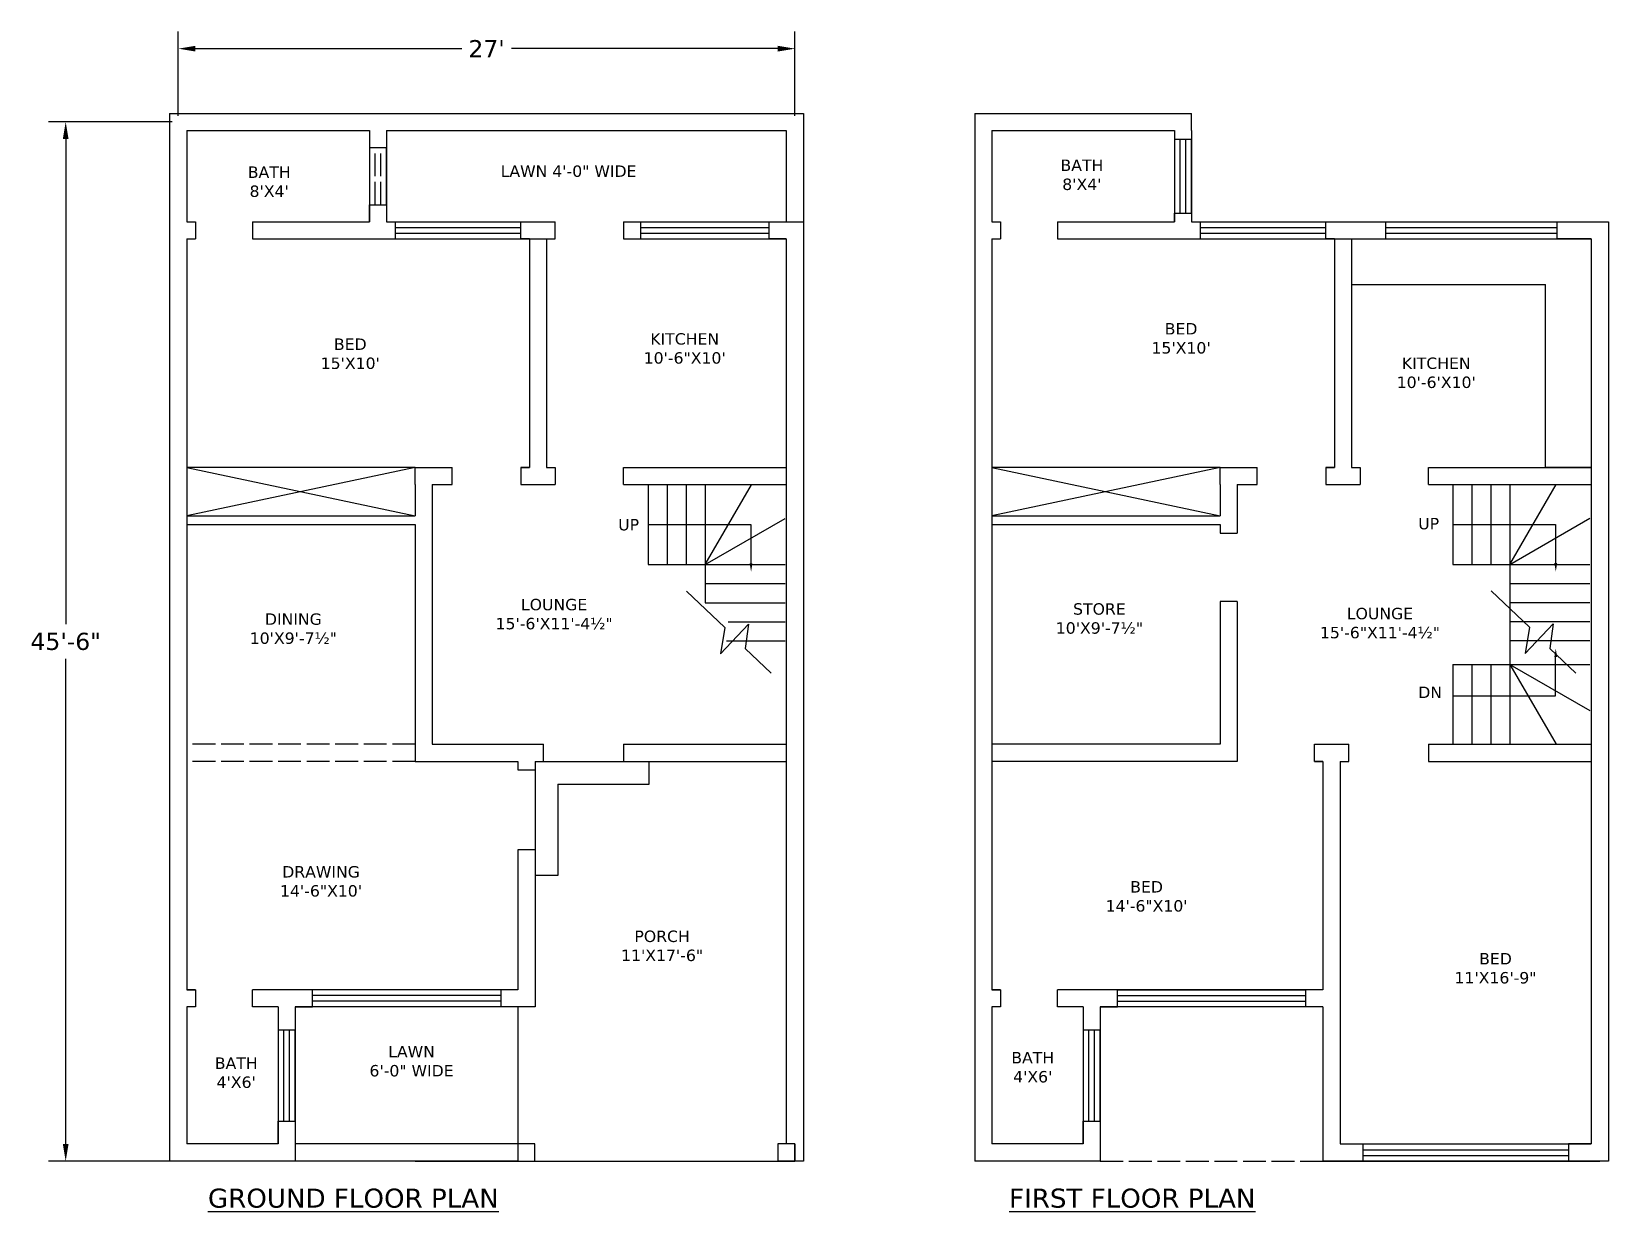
# Model space of a CAD drawing. Header units: inches. Extents: x -72 to 756, y -565 to 55.
import ezdxf

# ---------------------------------------------------------------- set-up
doc = ezdxf.new("R2010")
doc.units = ezdxf.units.IN
doc.header["$MEASUREMENT"] = 0
doc.linetypes.add('ACAD_ISO02W100', pattern=[15, 12, -3])
for name, color, linetype in [('CLOSET', 154, 'Continuous'), ('DIMENSIONS', 155, 'Continuous'), ('GATE', 6, 'Continuous'), ('LATTERING', 41, 'Continuous'), ('PILLARS', 110, 'Continuous'), ('SLAB', 94, 'Continuous'), ('STAIRS', 130, 'Continuous'), ('STEP', 2, 'Continuous'), ('VENTI', 200, 'Continuous'), ('WINDOW', 70, 'Continuous')]:
    doc.layers.add(name, color=color, linetype=linetype)
doc.layers.add('WALLS', color=10, linetype='Continuous', lineweight=30)
doc.styles.get("Standard").update_dxf_attribs({"font": 'verdana.ttf'})
doc.dimstyles.get("Standard").update_dxf_attribs({"dimscale": 50, "dimtxt": 0.18, "dimasz": 0.18, "dimexe": 0.18, "dimexo": 0.0625, "dimgap": 0.09, "dimtad": 0, "dimtih": 1, "dimtoh": 1, "dimdec": 4, "dimzin": 0, "dimdsep": 46, "dimlunit": 4, "dimtxsty": 'Standard', "dimcen": 0.09, "dimadec": 0, "dimazin": 0, "dimtfac": 1, "dimtdec": 4, "dimtofl": 0, "dimtmove": 0, "dimatfit": 3, "dimfxl": 1, "dimtolj": 1, "dimtzin": 0, "dimarcsym": 0})

# ---------------------------------------------------------------- blocks, each defined once
blk = doc.blocks.new('*D1')
at = {"layer": 'Defpoints', "color": 0, "transparency": 16777216}
for p in [(328.6, 46.14), (4.6, 7.65), (328.6, 7.65)]:
    blk.add_point(p, dxfattribs=at)
at = {"layer": 'DIMENSIONS', "color": 0, "lineweight": -2, "transparency": 16777216}
for p, q in [((4.6, 10.77), (4.6, 55.14)), ((328.6, 10.77), (328.6, 55.14)), ((13.6, 46.14), (153.55, 46.14)), ((319.6, 46.14), (179.65, 46.14))]:
    blk.add_line(p, q, dxfattribs=at)
at = {"layer": 'DIMENSIONS', "color": 0, "transparency": 16777216}
for points in [[(13.6, 47.64), (13.6, 44.64), (4.6, 46.14)], [(319.6, 47.64), (319.6, 44.64), (328.6, 46.14)]]:
    blk.add_solid(points, dxfattribs=at)
at = {"layer": 'DIMENSIONS', "color": 0, "transparency": 16777216, "insert": (166.6, 46.14), "char_height": 9, "attachment_point": 5}
blk.add_mtext("\\A1;27'", dxfattribs=at)
blk = doc.blocks.new('*D7')
at = {"layer": 'Defpoints', "color": 0, "transparency": 16777216}
for p in [(4.6, 7.65), (-54.53, -538.35), (4.6, -538.35)]:
    blk.add_point(p, dxfattribs=at)
at = {"layer": 'DIMENSIONS', "color": 0, "lineweight": -2, "transparency": 16777216}
for p, q in [((1.47, 7.65), (-63.53, 7.65)), ((-54.53, -1.35), (-54.53, -256.17)), ((-54.53, -529.35), (-54.53, -274.53)), ((1.47, -538.35), (-63.53, -538.35))]:
    blk.add_line(p, q, dxfattribs=at)
at = {"layer": 'DIMENSIONS', "color": 0, "transparency": 16777216}
for points in [[(-56.03, -1.35), (-53.03, -1.35), (-54.53, 7.65)], [(-56.03, -529.35), (-53.03, -529.35), (-54.53, -538.35)]]:
    blk.add_solid(points, dxfattribs=at)
at = {"layer": 'DIMENSIONS', "color": 0, "transparency": 16777216, "insert": (-54.53, -265.35), "char_height": 9, "attachment_point": 5}
blk.add_mtext('\\A1;45\'-6"', dxfattribs=at)

msp = doc.modelspace()

# ---------------------------------------------------------------- linework, layer by layer
for p, q in [((9.09786, -44.85256), (13.59786, -44.85256)), ((247.59786, -44.85256), (315.09786, -44.85256)), ((537.0714, -44.85256), (625.5714, -44.85256)), ((9.09786, -53.85256), (13.59786, -53.85256)), ((114.09786, -53.85256), (202.59786, -53.85256)), ((198.09786, -53.85256), (202.59786, -53.85256)), ((238.59786, -53.85256), (324.09786, -53.85256)), ((238.59786, -53.85256), (324.09786, -53.85256)), ((537.0714, -53.85256), (625.5714, -53.85256)), ((621.0714, -53.85256), (625.5714, -53.85256)), ((621.0714, -53.85256), (625.5714, -53.85256)), ((661.5714, -53.85256), (747.0714, -53.85256)), ((661.5714, -53.85256), (747.0714, -53.85256)), ((183.09786, -328.35256), (183.09786, -332.85256)), ((192.09786, -328.35256), (192.09786, -332.85256)), ((192.09786, -328.35256), (196.59786, -328.35256)), ((192.09786, -328.35256), (196.59786, -328.35256)), ((182.99517, -529.35256), (182.99517, -538.35256)), ((328.59786, -529.35256), (328.59786, -538.35256)), ((615.0714, -529.35256), (747.0714, -529.35256))]:
    msp.add_line(p, q)
at = {"linetype": 'ACAD_ISO02W100'}
for p, q in [((129.09786, -319.35256), (9.09786, -319.35256)), ((129.09786, -328.35256), (9.09786, -328.35256)), ((489.0714, -538.35256), (606.0714, -538.35256))]:
    msp.add_line(p, q, dxfattribs=at)
at = {"layer": 'CLOSET'}
for p, q in [((129.09786, -173.85256), (9.09786, -173.85256)), ((129.09786, -173.85256), (9.09786, -199.35256)), ((9.09786, -173.85256), (129.09786, -199.35256)), ((552.0714, -173.85256), (432.0714, -173.85256)), ((552.0714, -173.85256), (432.0714, -199.35256)), ((432.0714, -173.85256), (552.0714, -199.35256))]:
    msp.add_line(p, q, dxfattribs=at)
at = {"layer": 'GATE'}
msp.add_line((191.99517, -538.35256), (319.59786, -538.35256), dxfattribs=at)
at = {"layer": 'PILLARS'}
for p, q in [((191.99517, -529.35256), (182.99517, -529.35256)), ((182.99517, -529.35256), (182.99517, -538.35256)), ((191.99517, -538.35256), (191.99517, -529.35256)), ((328.59786, -529.35256), (319.59786, -529.35256)), ((319.59786, -529.35256), (319.59786, -538.35256)), ((328.59786, -538.35256), (328.59786, -529.35256)), ((182.99517, -538.35256), (191.99517, -538.35256)), ((319.59786, -538.35256), (328.59786, -538.35256))]:
    msp.add_line(p, q, dxfattribs=at)
at = {"layer": 'SLAB'}
for p in [(621.0714, -77.85256), (723.0714, -173.85256)]:
    msp.add_line(p, (723.0714, -77.85256), dxfattribs=at)
at = {"layer": 'STAIRS'}
for p, q in [((251.51687, -182.94751), (251.51687, -224.94751)), ((261.51687, -182.94751), (261.51687, -224.94751)), ((271.51687, -182.94751), (271.51687, -224.94751)), ((281.51687, -182.94751), (281.51687, -244.94751)), ((281.51687, -224.94751), (305.76558, -182.94751)), ((674.32541, -182.85256), (674.32541, -224.85256)), ((684.32541, -182.85256), (684.32541, -224.85256)), ((694.32541, -182.85256), (694.32541, -224.85256)), ((704.32541, -182.85256), (704.32541, -319.35256)), ((704.32541, -224.85256), (728.57412, -182.85256)), ((251.51687, -203.94751), (305.51229, -203.94751)), ((281.51687, -224.94751), (323.51687, -200.6988)), ((305.51229, -203.94751), (305.51229, -224.94751)), ((674.32541, -203.85256), (728.32083, -203.85256)), ((704.32541, -224.85256), (746.32541, -200.60385)), ((728.32083, -203.85256), (728.32083, -224.85256)), ((251.51687, -224.94751), (323.51687, -224.94751)), ((674.32541, -224.85256), (746.32541, -224.85256)), ((271.61963, -238.85463), (291.73354, -257.91853)), ((281.51687, -234.94751), (323.51687, -234.94751)), ((694.42817, -238.75968), (714.54208, -257.82358)), ((704.32541, -234.85256), (746.32541, -234.85256)), ((281.51687, -244.94751), (323.51687, -244.94751)), ((704.32541, -244.85256), (746.32541, -244.85256)), ((289.52919, -271.75448), (304.29566, -256.17469)), ((293.51781, -254.94751), (323.51687, -254.94751)), ((304.29566, -256.17469), (302.53339, -269.06462)), ((704.32541, -254.85256), (746.32541, -254.85256)), ((712.33773, -271.65953), (727.10421, -256.07974)), ((727.10421, -256.07974), (725.34194, -268.96967)), ((291.73354, -257.91853), (289.52919, -271.75448)), ((292.75042, -264.94751), (323.51687, -264.94751)), ((704.32541, -264.85256), (746.32541, -264.85256)), ((714.54208, -257.82358), (712.33773, -271.65953)), ((302.53339, -269.06462), (316.18212, -282.00084)), ((725.34194, -268.96967), (738.99066, -281.90589)), ((728.32083, -293.84737), (728.32083, -272.84737)), ((674.32541, -277.35256), (746.32541, -277.35256)), ((674.32541, -277.35256), (674.32541, -319.35256)), ((684.32541, -277.35256), (684.32541, -319.35256)), ((694.32541, -277.35256), (694.32541, -319.35256)), ((704.32541, -277.35256), (746.32541, -301.60128)), ((704.32541, -277.35256), (728.57412, -319.35256)), ((674.32541, -293.84737), (728.32083, -293.84737))]:
    msp.add_line(p, q, dxfattribs=at)
for points in [[(304.82873, -224.2719), (306.32873, -224.2719), (305.57873, -228.7719)], [(727.63727, -224.17695), (729.13727, -224.17695), (728.38727, -228.67695)], [(727.63727, -273.52298), (729.13727, -273.52298), (728.38727, -269.02298)]]:
    msp.add_solid(points, dxfattribs=at)
at = {"layer": 'STEP'}
for p, q in [((192.09786, -328.35256), (192.09786, -388.35256)), ((192.09786, -328.35256), (252.09786, -328.35256)), ((252.09786, -340.35256), (252.09786, -328.35256)), ((204.09786, -340.35256), (252.09786, -340.35256)), ((204.09786, -340.35256), (204.09786, -388.35256)), ((204.09786, -388.35256), (192.09786, -388.35256))]:
    msp.add_line(p, q, dxfattribs=at)
at = {"layer": 'VENTI'}
for p, q in [((105.09786, -5.85256), (114.09786, -5.85256)), ((528.0714, -1.35256), (537.0714, -1.35256)), ((531.0714, -40.35256), (531.0714, -1.35256)), ((534.0714, -40.35256), (534.0714, -1.35256)), ((105.09786, -35.85256), (114.09786, -35.85615)), ((528.0714, -40.35256), (537.0714, -40.35256))]:
    msp.add_line(p, q, dxfattribs=at)
at = {"layer": 'VENTI', "linetype": 'ACAD_ISO02W100'}
for p, q in [((108.09786, -35.85615), (108.09786, -5.85256)), ((111.09786, -35.85615), (111.09786, -5.85256))]:
    msp.add_line(p, q, dxfattribs=at)
at = {"layer": 'WALLS'}
for p, q in [((0.09786, 12.14744), (0.09786, -538.35256)), ((0.09786, 12.14744), (333.09786, 12.14744)), ((333.09786, 12.14744), (333.09786, -538.35256)), ((423.0714, 12.14744), (423.0714, -538.35256)), ((423.0714, 12.14744), (537.0714, 12.14744)), ((537.0714, 3.14744), (537.0714, 12.14744)), ((9.09786, 3.14744), (9.09786, -44.85256)), ((9.09786, 3.14744), (105.09786, 3.14744)), ((105.09786, 3.14744), (105.09786, -44.85256)), ((105.09786, 3.14744), (105.09786, -5.85256)), ((114.09786, 3.14744), (114.09786, -44.85256)), ((114.09786, 3.14744), (324.09786, 3.14744)), ((324.09786, 3.14744), (324.09786, -44.85256)), ((432.0714, 3.14744), (432.0714, -44.85256)), ((432.0714, 3.14744), (528.0714, 3.14744)), ((528.0714, 3.14744), (528.0714, -44.85256)), ((528.0714, 3.14744), (528.0714, -1.35256)), ((537.0714, 3.14744), (537.0714, -44.85256)), ((114.09786, -35.85615), (114.09786, -5.85256)), ((537.0714, -40.35256), (537.0714, -1.35256)), ((105.09786, -44.85256), (105.09786, -35.85256)), ((528.0714, -44.85256), (528.0714, -40.35256)), ((9.09786, -44.85256), (13.59786, -44.85256)), ((13.59786, -44.85256), (13.59786, -53.85256)), ((43.59786, -44.85256), (43.59786, -53.85256)), ((43.59786, -44.85256), (105.09786, -44.85256)), ((114.09786, -44.85256), (202.59786, -44.85256)), ((114.09786, -44.85256), (118.59786, -44.85256)), ((118.59786, -44.85256), (184.59786, -44.85256)), ((202.59786, -53.85256), (202.59786, -44.85256)), ((238.59786, -44.85256), (238.59786, -53.85256)), ((238.59786, -44.85256), (324.09786, -44.85256)), ((247.59786, -44.85256), (315.09786, -44.85256)), ((324.09786, -44.85256), (333.09786, -44.85256)), ((432.0714, -44.85256), (436.5714, -44.85256)), ((432.0714, -44.85256), (436.5714, -44.85256)), ((436.5714, -44.85256), (436.5714, -53.85256)), ((466.5714, -44.85256), (528.0714, -44.85256)), ((466.5714, -44.85256), (466.5714, -53.85256)), ((537.0714, -44.85256), (756.0714, -44.85256)), ((537.0714, -44.85256), (541.5714, -44.85256)), ((541.5714, -44.85256), (607.5714, -44.85256)), ((639.0714, -44.85256), (729.0714, -44.85256)), ((756.0714, -44.85256), (756.0714, -538.35256)), ((9.09786, -53.85256), (9.09786, -448.35256)), ((9.09786, -53.85256), (13.59786, -53.85256)), ((43.59786, -53.85256), (202.59786, -53.85256)), ((43.59786, -53.85256), (114.09786, -53.85256)), ((189.09786, -53.85256), (184.59786, -53.85256)), ((189.09786, -53.85256), (189.09786, -173.85256)), ((198.09786, -53.85256), (198.09786, -173.85256)), ((198.09786, -53.85256), (202.59786, -53.85256)), ((238.59786, -53.85256), (324.09786, -53.85256)), ((238.59786, -53.85256), (247.59786, -53.85256)), ((324.09786, -53.85256), (315.09786, -53.85256)), ((324.09786, -53.85256), (324.09786, -529.35256)), ((432.0714, -53.85256), (432.0714, -448.35256)), ((432.0714, -53.85256), (436.5714, -53.85256)), ((432.0714, -53.85256), (436.5714, -53.85256)), ((466.5714, -53.85256), (537.0714, -53.85256)), ((466.5714, -53.85256), (625.5714, -53.85256)), ((612.0714, -53.85256), (607.5714, -53.85256)), ((612.0714, -53.85256), (612.0714, -173.85256)), ((621.0714, -53.85256), (621.0714, -173.85256)), ((621.0714, -53.85256), (747.0714, -53.85256)), ((621.0714, -53.85256), (639.0714, -53.85256)), ((621.0714, -53.85256), (621.0714, -77.85256)), ((747.0714, -53.85256), (729.0714, -53.85256)), ((747.0714, -53.85256), (747.0714, -529.35256)), ((129.09786, -173.85256), (148.59786, -173.85256)), ((129.09786, -182.85256), (129.09786, -173.85256)), ((148.59786, -182.85256), (148.59786, -173.85256)), ((189.09786, -173.85256), (184.59786, -173.85256)), ((184.59786, -173.85256), (184.59786, -182.85256)), ((184.59786, -173.85256), (189.09786, -173.85256)), ((198.09786, -173.85256), (202.59786, -173.85256)), ((198.09786, -173.85256), (202.59786, -173.85256)), ((202.59786, -173.85256), (202.59786, -182.85256)), ((238.59786, -182.85256), (238.59786, -173.85256)), ((238.59786, -173.85256), (324.09786, -173.85256)), ((552.0714, -173.85256), (571.5714, -173.85256)), ((552.0714, -182.85256), (552.0714, -173.85256)), ((571.5714, -182.85256), (571.5714, -173.85256)), ((607.5714, -173.85256), (612.0714, -173.85256)), ((612.0714, -173.85256), (607.5714, -173.85256)), ((607.5714, -173.85256), (607.5714, -182.85256)), ((621.0714, -173.85256), (625.5714, -173.85256)), ((621.0714, -173.85256), (625.5714, -173.85256)), ((625.5714, -173.85256), (625.5714, -182.85256)), ((661.5714, -173.85256), (747.0714, -173.85256)), ((661.5714, -182.85256), (661.5714, -173.85256)), ((747.0714, -173.85256), (723.0714, -173.85256)), ((129.09786, -182.85256), (129.09786, -199.35256)), ((138.09786, -182.85256), (138.09786, -319.35256)), ((138.09786, -182.85256), (148.59786, -182.85256)), ((184.59786, -182.85256), (198.09786, -182.85256)), ((198.09786, -182.85256), (202.59786, -182.85256)), ((238.59786, -182.85256), (324.09786, -182.85256)), ((552.0714, -182.85256), (552.0714, -199.35256)), ((561.0714, -182.85256), (561.0714, -208.35256)), ((561.0714, -182.85256), (571.5714, -182.85256)), ((607.5714, -182.85256), (621.0714, -182.85256)), ((621.0714, -182.85256), (625.5714, -182.85256)), ((661.5714, -182.85256), (747.0714, -182.85256)), ((9.09786, -199.35256), (129.09786, -199.35256)), ((9.09786, -203.85256), (129.09786, -203.85256)), ((129.09786, -203.85256), (129.09786, -328.35256)), ((432.0714, -199.35256), (552.0714, -199.35256)), ((432.0714, -203.85256), (552.0714, -203.85256)), ((552.0714, -203.85256), (552.0714, -208.35256)), ((552.0714, -203.85256), (552.0714, -208.35256)), ((552.0714, -208.35256), (561.0714, -208.35256)), ((561.0714, -244.35256), (552.0714, -244.35256)), ((552.0714, -244.35256), (552.0714, -319.35256)), ((561.0714, -244.35256), (561.0714, -328.35256)), ((138.09786, -319.35256), (196.59786, -319.35256)), ((196.59786, -328.35256), (196.59786, -319.35256)), ((238.59786, -319.35256), (238.59786, -328.35256)), ((238.59786, -319.35256), (324.09786, -319.35256)), ((552.0714, -319.35256), (432.0714, -319.35256)), ((601.5714, -319.35256), (619.5714, -319.35256)), ((601.5714, -328.35256), (601.5714, -319.35256)), ((619.5714, -328.35256), (619.5714, -319.35256)), ((661.5714, -319.35256), (661.5714, -328.35256)), ((661.5714, -319.35256), (747.0714, -319.35256)), ((129.09786, -328.35256), (183.09786, -328.35256)), ((183.09786, -328.35256), (183.09786, -332.85256)), ((238.59786, -328.35256), (324.09786, -328.35256)), ((324.09786, -328.35256), (324.09786, -529.35256)), ((561.0714, -328.35256), (432.0714, -328.35256)), ((601.5714, -328.35256), (606.0714, -328.35256)), ((606.0714, -328.35256), (601.5714, -328.35256)), ((606.0714, -328.35256), (606.0714, -448.35256)), ((615.0714, -328.35256), (615.0714, -388.35256)), ((615.0714, -328.35256), (619.5714, -328.35256)), ((615.0714, -328.35256), (619.5714, -328.35256)), ((661.5714, -328.35256), (747.0714, -328.35256)), ((661.5714, -328.35256), (747.0714, -328.35256)), ((747.0714, -328.35256), (747.0714, -529.35256)), ((183.09786, -332.85256), (192.09786, -332.85256)), ((192.09786, -374.85256), (183.09786, -374.85256)), ((183.09786, -374.85256), (183.09786, -448.35256)), ((192.09786, -374.85256), (192.09786, -457.35256)), ((615.0714, -374.85256), (615.0714, -457.35256)), ((9.09786, -448.35256), (13.59786, -448.35256)), ((13.59786, -448.35256), (9.09786, -448.35256)), ((13.59786, -448.35256), (13.59786, -457.35256)), ((183.09786, -448.35256), (43.59786, -448.35256)), ((43.59786, -457.35256), (43.59786, -448.35256)), ((174.09786, -448.35256), (75.09786, -448.35256)), ((183.09786, -448.35256), (174.09786, -448.35256)), ((436.5714, -448.35256), (432.0714, -448.35256)), ((432.0714, -448.35256), (436.5714, -448.35256)), ((436.5714, -448.35256), (436.5714, -457.35256)), ((606.0714, -448.35256), (466.5714, -448.35256)), ((466.5714, -457.35256), (466.5714, -448.35256)), ((498.0714, -448.35256), (597.0714, -448.35256)), ((9.09786, -457.35256), (9.09786, -529.35256)), ((13.59786, -457.35256), (9.09786, -457.35256)), ((9.09786, -457.35256), (9.09786, -529.35256)), ((57.09786, -457.35256), (43.59786, -457.35256)), ((57.09786, -457.35256), (57.09786, -529.35256)), ((57.09786, -457.35256), (57.09786, -469.35256)), ((192.09786, -457.35256), (66.09786, -457.35256)), ((66.09786, -457.35256), (66.09786, -529.35256)), ((66.09786, -457.35256), (75.09786, -457.35256)), ((432.0714, -457.35256), (432.0714, -529.35256)), ((436.5714, -457.35256), (432.0714, -457.35256)), ((432.0714, -457.35256), (432.0714, -529.35256)), ((480.0714, -457.35256), (466.5714, -457.35256)), ((480.0714, -457.35256), (480.0714, -529.35256)), ((480.0714, -457.35256), (480.0714, -469.35256)), ((606.0714, -457.35256), (489.0714, -457.35256)), ((489.0714, -457.35256), (489.0714, -529.35256)), ((489.0714, -457.35256), (498.0714, -457.35256)), ((606.0714, -457.35256), (597.0714, -457.35256)), ((606.0714, -457.35256), (606.0714, -538.35256)), ((615.0714, -457.35256), (615.0714, -529.35256)), ((66.09786, -517.35256), (66.09786, -469.35256)), ((489.0714, -517.35256), (489.0714, -469.35256)), ((57.09786, -529.35256), (57.09786, -517.35256)), ((480.0714, -529.35256), (480.0714, -517.35256)), ((57.09786, -529.35256), (9.09786, -529.35256)), ((183.09786, -529.35256), (66.09786, -529.35256)), ((66.09786, -529.35256), (66.09786, -538.35256)), ((480.0714, -529.35256), (432.0714, -529.35256)), ((489.0714, -529.35256), (489.0714, -538.35256)), ((615.0714, -529.35256), (627.0714, -529.35256)), ((627.0714, -529.35256), (735.0714, -529.35256)), ((747.0714, -529.35256), (735.0714, -529.35256)), ((182.99517, -538.35256), (0.09786, -538.35256)), ((129.09786, -538.35256), (182.99517, -538.35256)), ((333.09786, -538.35256), (319.59786, -538.35256)), ((319.59786, -538.35256), (324.09786, -538.35256)), ((489.0714, -538.35256), (423.0714, -538.35256)), ((756.0714, -538.35256), (606.0714, -538.35256)), ((606.0714, -538.35256), (747.0714, -538.35256)), ((615.0714, -538.35256), (624.0714, -538.35256)), ((742.5714, -538.35256), (751.5714, -538.35256))]:
    msp.add_line(p, q, dxfattribs=at)
at = {"layer": 'WALLS', "lineweight": -3}
msp.add_line((183.09786, -457.35256), (183.09786, -529.35256), dxfattribs=at)
at = {"layer": 'WINDOW'}
for p, q in [((118.59786, -44.85256), (118.59786, -53.85256)), ((118.59786, -47.85256), (184.59786, -47.85256)), ((184.59786, -53.85256), (184.59786, -44.85256)), ((247.59786, -53.85256), (247.59786, -44.85256)), ((247.59786, -47.85256), (315.09786, -47.85256)), ((315.09786, -53.85256), (315.09786, -44.85256)), ((541.5714, -44.85256), (541.5714, -53.85256)), ((541.5714, -47.85256), (607.5714, -47.85256)), ((607.5714, -53.85256), (607.5714, -44.85256)), ((639.0714, -53.85256), (639.0714, -44.85256)), ((639.0714, -47.85256), (729.0714, -47.85256)), ((729.0714, -53.85256), (729.0714, -44.85256)), ((118.59786, -50.85256), (184.59786, -50.85256)), ((247.59786, -50.85256), (315.09786, -50.85256)), ((541.5714, -50.85256), (607.5714, -50.85256)), ((639.0714, -50.85256), (729.0714, -50.85256)), ((75.09786, -457.35256), (75.09786, -448.35256)), ((174.09786, -451.35256), (75.09786, -451.35256)), ((174.09786, -454.35256), (75.09786, -454.35256)), ((174.09786, -448.35256), (174.09786, -457.35256)), ((498.0714, -457.35256), (498.0714, -448.35256)), ((498.0714, -451.35256), (597.0714, -451.35256)), ((498.0714, -454.35256), (597.0714, -454.35256)), ((597.0714, -457.35256), (597.0714, -448.35256)), ((57.09786, -469.35256), (66.09786, -469.35256)), ((60.09786, -517.35256), (60.09786, -469.35256)), ((63.09786, -517.35256), (63.09786, -469.35256)), ((480.0714, -469.35256), (489.0714, -469.35256)), ((483.0714, -517.35256), (483.0714, -469.35256)), ((486.0714, -517.35256), (486.0714, -469.35256)), ((57.09786, -517.35256), (66.09786, -517.35256)), ((480.0714, -517.35256), (489.0714, -517.35256)), ((627.0714, -529.35256), (627.0714, -538.35256)), ((735.0714, -529.35256), (735.0714, -538.35256)), ((627.0714, -532.35256), (735.0714, -532.35256)), ((627.0714, -535.35256), (735.0714, -535.35256))]:
    msp.add_line(p, q, dxfattribs=at)

# ---------------------------------------------------------------- texts
at = {"layer": 'LATTERING', "attachment_point": 1}
for s, width, heights, insert, char_height in [("\\pxqc;BATH\\P8'X4'", 24.4603817, [0], (40.1641, -15.74316), 6), ('\\pxqc;LAWN 4\'-0" WIDE', 102.675392, [0], (158.35373, -15.21649), 6), ("\\pxqc;BATH\\P8'X4'", 24.4603817, [0], (467.17144, -12.1115), 6), ("\\pxqc;BED\\P15'X10'", 24.4603817, [0], (519.2805, -98.03542), 6), ("\\pxqc;BED\\P15'X10'", 31.4890077, [0], (79.24848, -106.12952), 6), ('\\pxqc;KITCHEN\\P10\'-6"X10\'', 51.1691596, [0], (245.1211, -103.34378), 6), ("\\pxqc;KITCHEN\\P10'-6'X10'", 24.4603817, [0], (653.36615, -116.13387), 6), ('UP', 13.7587251, [0], (235.74803, -200.94527), 6), ('UP', 17.7509233, [0], (656.12479, -200.3859), 6), ('\\pxqc;LOUNGE\\P15\'-6\'X11\'-4½"', 83.3667723, [0], (160.39951, -242.92954), 6), ('\\pxqc;STORE\\P10\'X9\'-7½"', 32.8560619, [0], (472.16933, -245.2362), 6), ('\\pxqc;LOUNGE\\P15\'-6"X11\'-4½"', 40.2022821, [0], (615.91881, -247.64932), 6), ('\\pxqc;DINING\\P10\'X9\'-7½"', 55.5679107, [0], (37.29779, -250.5784), 6), ('DN', 17.7509233, [0], (656.12479, -289.03706), 6), ('\\pxqc;DRAWING\\P14\'-6"X10\'', 90.2821111, [0], (34.48953, -383.35142), 6), ('\\pxqc;BED\\P14\'-6"X10\'', 24.4603817, [0], (501.16082, -391.23041), 6), ('\\pxqc;PORCH\\P11\'X17\'-6"', 46.6897344, [0], (235.4799, -417.22545), 6), ('\\pxqc;BED\\P11\'X16\'-9"', 50.6968806, [0], (671.36079, -429.00183), 6), ('\\pxqc;LAWN\\P6\'-0" WIDE', 47.0929908, [0], (103.63863, -477.84431), 6), ("\\pxqc;BATH\\P4'X6'", 24.4603817, [0], (22.83279, -483.87879), 6), ("\\pxqc;BATH\\P4'X6'", 24.4603817, [0], (441.33279, -481.00479), 6), ('{\\LGROUND FLOOR PLAN}', 159.3441607, [0.04696], (20.21459, -552.79979), 10), ('{\\LFIRST FLOOR PLAN}', 159.3441607, [0.04696], (441.10925, -552.79979), 10)]:
    msp.add_mtext_dynamic_manual_height_columns(s, width=width, gutter_width=1, heights=heights, dxfattribs=dict(at, insert=insert, char_height=char_height))

# ---------------------------------------------------------------- dimensions: what is measured, and where the dimension line sits
at = {"layer": 'DIMENSIONS'}
dim = msp.add_linear_dim(base=(328.59786, 46.13561), p1=(4.59786, 7.64744), p2=(328.59786, 7.64744), dimstyle='Standard', dxfattribs=at)
dim.commit()
dim.dimension.update_dxf_attribs({"geometry": '*D1', "text_midpoint": (166.59786, 46.13561)})
dim = msp.add_linear_dim(base=(-54.5348, -538.35256), p1=(4.59786, 7.64744), p2=(4.59786, -538.35256), angle=90, dimstyle='Standard', dxfattribs=at)
dim.commit()
dim.dimension.update_dxf_attribs({"geometry": '*D7', "text_midpoint": (-54.5348, -265.35256)})

doc.saveas('drawing.dxf')
